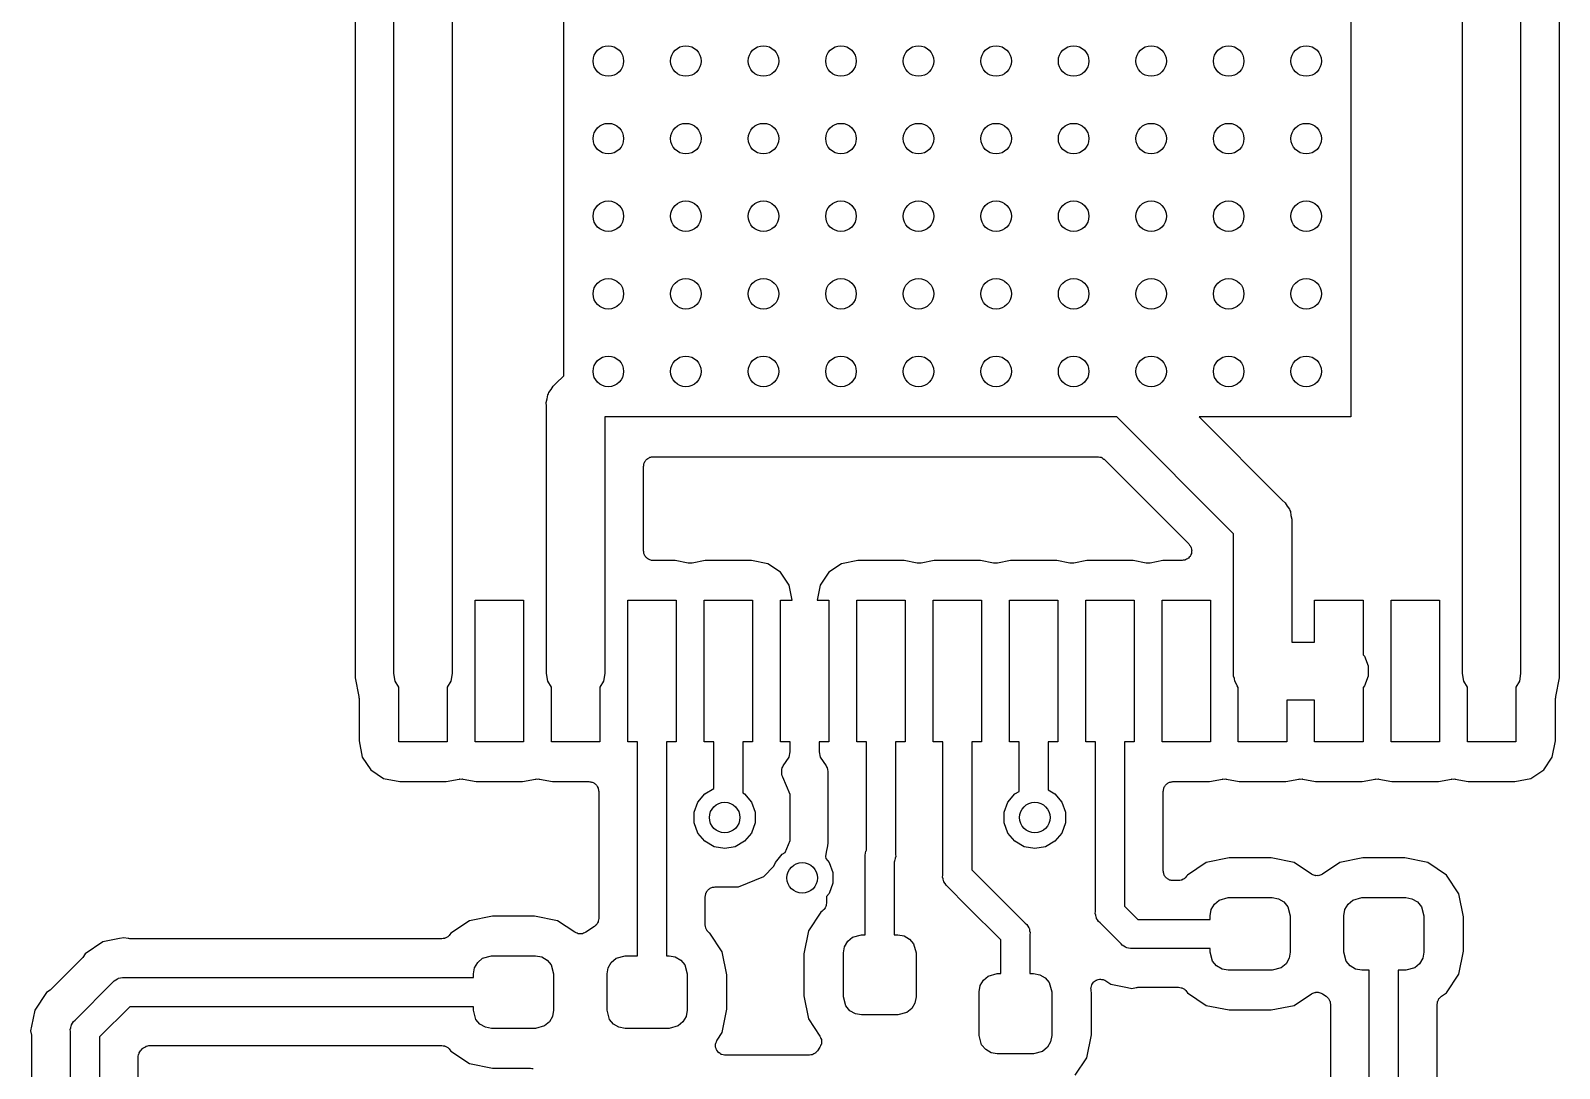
# Model space of a CAD drawing. Extents: x 40 to 163, y -163 to -37.
# Drawn here: x 116.13 to 136.16, y -81.01 to -67.42 of the extents above; entities that cross this region are included whole.
import ezdxf

# ---------------------------------------------------------------- set-up
doc = ezdxf.new("R2010")
doc.units = 0
doc.header["$MEASUREMENT"] = 0
doc.layers.add('BLACK', color=7, linetype='CONTINUOUS')

msp = doc.modelspace()

# ---------------------------------------------------------------- linework, layer by layer
at = {"layer": 'BLACK', "linetype": 'CONTINUOUS'}
for p, q in [((120.381, -66.2059), (120.381, -74.0171)), ((120.889, -74.0839), (120.889, -66.1224)), ((135.651, -66.1224), (135.651, -75.8396)), ((136.159, -75.8939), (136.159, -66.2059)), ((121.651, -66.3829), (121.651, -75.8396)), ((134.889, -74.0839), (134.889, -66.3829)), ((123.114, -71.9401), (123.114, -67.2211)), ((133.426, -67.2211), (133.426, -72.4789)), ((122.948, -72.1178), (122.974, -72.074)), ((122.974, -72.074), (123.012, -72.0415)), ((123.012, -72.0415), (123.114, -71.9401)), ((122.885, -72.289), (122.898, -72.2402)), ((122.889, -72.3393), (122.885, -72.289)), ((122.898, -72.2402), (122.906, -72.1904)), ((122.906, -72.1904), (122.915, -72.1756)), ((122.915, -72.1756), (122.919, -72.1592)), ((122.919, -72.1592), (122.948, -72.1178)), ((122.889, -74.0839), (122.889, -72.3393)), ((123.653, -72.4789), (123.651, -72.4805)), ((123.651, -72.4805), (123.651, -75.8396)), ((130.36, -72.4789), (123.653, -72.4789)), ((131.889, -74.0078), (130.36, -72.4789)), ((133.426, -72.4789), (131.438, -72.4789)), ((131.438, -72.4789), (132.528, -73.5688)), ((124.161, -73.1043), (124.165, -73.0938)), ((124.161, -73.1154), (124.161, -73.1043)), ((124.165, -73.0938), (124.167, -73.0829)), ((124.167, -73.0829), (124.172, -73.0733)), ((124.172, -73.0733), (124.176, -73.0628)), ((124.176, -73.0628), (124.183, -73.0543)), ((124.183, -73.0543), (124.189, -73.0447)), ((124.189, -73.0447), (124.197, -73.0376)), ((124.197, -73.0376), (124.204, -73.0291)), ((124.204, -73.0291), (124.214, -73.0235)), ((124.214, -73.0235), (124.222, -73.0164)), ((124.222, -73.0164), (124.233, -73.0126)), ((124.233, -73.0126), (124.243, -73.007)), ((124.243, -73.007), (124.254, -73.0051)), ((124.254, -73.0051), (124.264, -73.0013)), ((124.264, -73.0013), (124.275, -73.0013)), ((124.275, -73.0013), (124.286, -72.9993)), ((124.286, -72.9993), (130.109, -72.9993)), ((130.109, -72.9993), (130.115, -73.0003)), ((130.115, -73.0003), (130.121, -72.9998)), ((130.121, -72.9998), (130.137, -73.0041)), ((130.137, -73.0041), (130.153, -73.007)), ((130.153, -73.007), (130.158, -73.0098)), ((130.158, -73.0098), (130.163, -73.0112)), ((130.163, -73.0112), (130.177, -73.0208)), ((130.177, -73.0208), (130.191, -73.0291)), ((130.191, -73.0291), (130.195, -73.0333)), ((130.195, -73.0333), (130.199, -73.0365)), ((130.199, -73.0365), (131.305, -74.142)), ((124.159, -73.1263), (124.161, -73.1154)), ((124.159, -74.2318), (124.159, -73.1263)), ((132.528, -73.5688), (132.566, -73.6013)), ((132.566, -73.6013), (132.592, -73.6451)), ((132.592, -73.6451), (132.621, -73.6865)), ((132.621, -73.6865), (132.625, -73.7029)), ((132.625, -73.7029), (132.634, -73.7177)), ((132.634, -73.7177), (132.642, -73.7675)), ((132.642, -73.7675), (132.655, -73.8163)), ((132.655, -73.8163), (132.651, -73.8666)), ((132.651, -73.8666), (132.651, -75.4253)), ((120.381, -74.0171), (120.381, -74.0171)), ((120.381, -74.0171), (120.381, -75.8939)), ((120.889, -75.8396), (120.889, -74.0839)), ((120.889, -74.0839), (120.889, -74.0839)), ((122.889, -75.8396), (122.889, -74.0839)), ((122.889, -74.0839), (122.889, -74.0839)), ((131.889, -75.7391), (131.889, -74.0078)), ((134.889, -75.8396), (134.889, -74.0839)), ((134.889, -74.0839), (134.889, -74.0839)), ((124.161, -74.2427), (124.159, -74.2318)), ((124.161, -74.2538), (124.161, -74.2427)), ((124.165, -74.2643), (124.161, -74.2538)), ((124.167, -74.2752), (124.165, -74.2643)), ((124.172, -74.2848), (124.167, -74.2752)), ((124.176, -74.2953), (124.172, -74.2848)), ((124.183, -74.3038), (124.176, -74.2953)), ((124.189, -74.3134), (124.183, -74.3038)), ((124.197, -74.3205), (124.189, -74.3134)), ((131.305, -74.142), (131.314, -74.1556)), ((131.319, -74.3046), (131.307, -74.3163)), ((131.314, -74.1556), (131.325, -74.1683)), ((131.321, -74.2995), (131.319, -74.3046)), ((131.325, -74.2953), (131.321, -74.2995)), ((131.325, -74.1683), (131.327, -74.1735)), ((131.331, -74.2797), (131.325, -74.2953)), ((131.327, -74.1735), (131.33, -74.1781)), ((131.33, -74.1781), (131.334, -74.1941)), ((131.338, -74.2646), (131.331, -74.2797)), ((131.334, -74.1941), (131.34, -74.2097)), ((131.34, -74.2538), (131.338, -74.2591)), ((131.338, -74.2591), (131.338, -74.2646)), ((131.34, -74.2097), (131.34, -74.2153)), ((131.34, -74.2153), (131.341, -74.2207)), ((131.341, -74.2207), (131.34, -74.2372)), ((131.34, -74.2372), (131.34, -74.2538)), ((124.204, -74.329), (124.197, -74.3205)), ((124.214, -74.3346), (124.204, -74.329)), ((124.222, -74.3417), (124.214, -74.3346)), ((124.233, -74.3455), (124.222, -74.3417)), ((124.243, -74.3511), (124.233, -74.3455)), ((124.254, -74.353), (124.243, -74.3511)), ((124.264, -74.3568), (124.254, -74.353)), ((124.275, -74.3568), (124.264, -74.3568)), ((124.286, -74.3588), (124.275, -74.3568)), ((124.575, -74.3588), (124.286, -74.3588)), ((124.745, -74.3926), (124.575, -74.3588)), ((124.748, -74.3927), (124.745, -74.3926)), ((124.751, -74.3936), (124.748, -74.3927)), ((124.77, -74.3932), (124.751, -74.3936)), ((124.789, -74.3936), (124.77, -74.3932)), ((124.792, -74.3927), (124.789, -74.3936)), ((124.795, -74.3926), (124.792, -74.3927)), ((124.965, -74.3588), (124.795, -74.3926)), ((125.575, -74.3588), (124.965, -74.3588)), ((125.786, -74.4007), (125.575, -74.3588)), ((125.954, -74.513), (125.786, -74.4007)), ((126.066, -74.681), (125.954, -74.513)), ((126.586, -74.513), (126.474, -74.681)), ((126.754, -74.4007), (126.586, -74.513)), ((126.965, -74.3588), (126.754, -74.4007)), ((127.575, -74.3588), (126.965, -74.3588)), ((127.745, -74.3926), (127.575, -74.3588)), ((127.748, -74.3927), (127.745, -74.3926)), ((127.751, -74.3936), (127.748, -74.3927)), ((127.77, -74.3932), (127.751, -74.3936)), ((127.789, -74.3936), (127.77, -74.3932)), ((127.792, -74.3927), (127.789, -74.3936)), ((127.795, -74.3926), (127.792, -74.3927)), ((127.965, -74.3588), (127.795, -74.3926)), ((128.575, -74.3588), (127.965, -74.3588)), ((128.745, -74.3926), (128.575, -74.3588)), ((128.748, -74.3927), (128.745, -74.3926)), ((128.751, -74.3936), (128.748, -74.3927)), ((128.77, -74.3932), (128.751, -74.3936)), ((128.789, -74.3936), (128.77, -74.3932)), ((128.792, -74.3927), (128.789, -74.3936)), ((128.795, -74.3926), (128.792, -74.3927)), ((128.965, -74.3588), (128.795, -74.3926)), ((129.575, -74.3588), (128.965, -74.3588)), ((129.745, -74.3926), (129.575, -74.3588)), ((129.748, -74.3927), (129.745, -74.3926)), ((129.751, -74.3936), (129.748, -74.3927)), ((129.77, -74.3932), (129.751, -74.3936)), ((129.789, -74.3936), (129.77, -74.3932)), ((129.792, -74.3927), (129.789, -74.3936)), ((129.795, -74.3926), (129.792, -74.3927)), ((129.965, -74.3588), (129.795, -74.3926)), ((130.575, -74.3588), (129.965, -74.3588)), ((130.745, -74.3926), (130.575, -74.3588)), ((130.748, -74.3927), (130.745, -74.3926)), ((130.751, -74.3936), (130.748, -74.3927)), ((130.77, -74.3932), (130.751, -74.3936)), ((130.789, -74.3936), (130.77, -74.3932)), ((130.792, -74.3927), (130.789, -74.3936)), ((130.795, -74.3926), (130.792, -74.3927)), ((130.965, -74.3588), (130.795, -74.3926)), ((131.215, -74.3588), (130.965, -74.3588)), ((131.231, -74.3559), (131.215, -74.3588)), ((131.248, -74.3544), (131.231, -74.3559)), ((131.253, -74.3521), (131.248, -74.3544)), ((131.258, -74.3511), (131.253, -74.3521)), ((131.273, -74.3428), (131.258, -74.3511)), ((131.288, -74.3358), (131.273, -74.3428)), ((131.292, -74.3318), (131.288, -74.3358)), ((131.297, -74.329), (131.292, -74.3318)), ((131.307, -74.3163), (131.297, -74.329)), ((126.105, -74.8792), (126.066, -74.681)), ((126.474, -74.681), (126.435, -74.8792)), ((121.952, -76.7334), (121.952, -74.8792)), ((121.952, -74.8792), (122.587, -74.8792)), ((122.587, -74.8792), (122.587, -76.7334)), ((123.953, -76.7334), (123.953, -74.8792)), ((123.953, -74.8792), (124.587, -74.8792)), ((124.587, -74.8792), (124.587, -76.7334)), ((124.953, -76.7334), (124.953, -74.8792)), ((124.953, -74.8792), (125.588, -74.8792)), ((125.588, -74.8792), (125.588, -76.7334)), ((125.952, -76.7334), (125.952, -74.8792)), ((125.952, -74.8792), (126.105, -74.8792)), ((126.435, -74.8792), (126.587, -74.8792)), ((126.587, -74.8792), (126.587, -76.7334)), ((126.952, -76.7334), (126.952, -74.8792)), ((126.952, -74.8792), (127.587, -74.8792)), ((127.587, -74.8792), (127.587, -76.7334)), ((127.953, -76.7334), (127.953, -74.8792)), ((127.953, -74.8792), (128.588, -74.8792)), ((128.588, -74.8792), (128.588, -76.7334)), ((128.953, -76.7334), (128.953, -74.8792)), ((128.953, -74.8792), (129.588, -74.8792)), ((129.588, -74.8792), (129.588, -76.7334)), ((129.953, -76.7334), (129.953, -74.8792)), ((129.953, -74.8792), (130.588, -74.8792)), ((130.588, -74.8792), (130.588, -76.7334)), ((130.952, -76.7334), (130.952, -74.8792)), ((130.952, -74.8792), (131.587, -74.8792)), ((131.587, -74.8792), (131.587, -76.7334)), ((132.952, -75.4253), (132.952, -74.8792)), ((132.952, -74.8792), (133.588, -74.8792)), ((133.588, -74.8792), (133.588, -75.592)), ((133.953, -76.7334), (133.953, -74.8792)), ((133.953, -74.8792), (134.588, -74.8792)), ((134.588, -74.8792), (134.588, -76.7334)), ((132.651, -75.4253), (132.952, -75.4253)), ((133.588, -75.592), (133.605, -75.6129)), ((133.605, -75.6129), (133.651, -75.7391)), ((120.381, -75.8939), (120.43, -76.1383)), ((120.906, -75.9386), (120.889, -75.8396)), ((121.651, -75.8396), (121.634, -75.9386)), ((122.906, -75.9386), (122.889, -75.8396)), ((123.651, -75.8396), (123.634, -75.9386)), ((131.889, -75.8735), (131.889, -75.7391)), ((131.901, -75.9053), (131.889, -75.8735)), ((131.906, -75.9386), (131.901, -75.9053)), ((133.651, -75.8735), (133.605, -75.9997)), ((133.651, -75.7391), (133.651, -75.8735)), ((134.906, -75.9386), (134.889, -75.8396)), ((135.651, -75.8396), (135.634, -75.9386)), ((136.11, -76.1383), (136.159, -75.8939)), ((120.953, -76.0184), (120.906, -75.9386)), ((120.953, -76.7334), (120.953, -76.0184)), ((121.634, -75.9386), (121.588, -76.0184)), ((121.588, -76.0184), (121.588, -76.7334)), ((122.953, -76.0184), (122.906, -75.9386)), ((122.953, -76.7334), (122.953, -76.0184)), ((123.634, -75.9386), (123.587, -76.0184)), ((123.587, -76.0184), (123.587, -76.7334)), ((131.923, -75.9679), (131.906, -75.9386)), ((131.935, -75.9997), (131.923, -75.9679)), ((131.952, -76.0206), (131.935, -75.9997)), ((131.952, -76.7334), (131.952, -76.0206)), ((133.605, -75.9997), (133.588, -76.0206)), ((133.588, -76.0206), (133.588, -76.7334)), ((134.953, -76.0184), (134.906, -75.9386)), ((134.953, -76.7334), (134.953, -76.0184)), ((135.634, -75.9386), (135.588, -76.0184)), ((135.588, -76.0184), (135.588, -76.7334)), ((120.43, -76.1383), (120.43, -76.1508)), ((120.43, -76.1508), (120.432, -76.1631)), ((120.432, -76.1631), (120.432, -76.7209)), ((132.952, -76.1873), (132.588, -76.1873)), ((132.588, -76.1873), (132.588, -76.7334)), ((132.952, -76.7334), (132.952, -76.1873)), ((136.108, -76.1631), (136.11, -76.1508)), ((136.108, -76.7209), (136.108, -76.1631)), ((136.11, -76.1508), (136.11, -76.1383)), ((120.432, -76.7209), (120.474, -76.9316)), ((121.588, -76.7334), (120.953, -76.7334)), ((122.587, -76.7334), (121.952, -76.7334)), ((123.587, -76.7334), (122.953, -76.7334)), ((124.079, -76.7334), (123.953, -76.7334)), ((124.08, -79.535), (124.079, -76.7334)), ((124.587, -76.7334), (124.46, -76.7334)), ((124.46, -76.7334), (124.46, -79.535)), ((125.08, -76.7334), (124.953, -76.7334)), ((125.08, -77.3444), (125.08, -76.7334)), ((125.588, -76.7334), (125.461, -76.7334)), ((125.461, -76.7334), (125.461, -77.3998)), ((126.079, -76.7334), (125.952, -76.7334)), ((126.066, -76.9316), (126.079, -76.8639)), ((126.079, -76.8639), (126.079, -76.7334)), ((126.587, -76.7334), (126.46, -76.7334)), ((126.46, -76.7334), (126.46, -76.8639)), ((126.46, -76.8639), (126.474, -76.9316)), ((127.079, -76.7334), (126.952, -76.7334)), ((127.079, -78.1491), (127.079, -76.7334)), ((127.587, -76.7334), (127.46, -76.7334)), ((127.46, -76.7334), (127.46, -78.2077)), ((128.079, -76.7334), (127.953, -76.7334)), ((128.08, -78.4777), (128.079, -76.7334)), ((128.588, -76.7334), (128.46, -76.7334)), ((128.46, -76.7334), (128.46, -78.4071)), ((129.08, -76.7334), (128.953, -76.7334)), ((129.08, -77.3813), (129.08, -76.7334)), ((129.588, -76.7334), (129.461, -76.7334)), ((129.461, -76.7334), (129.461, -77.3629)), ((130.08, -76.7334), (129.953, -76.7334)), ((130.08, -78.9537), (130.08, -76.7334)), ((130.588, -76.7334), (130.461, -76.7334)), ((130.461, -76.7334), (130.461, -78.8831)), ((131.587, -76.7334), (130.952, -76.7334)), ((132.588, -76.7334), (131.952, -76.7334)), ((133.588, -76.7334), (132.952, -76.7334)), ((134.588, -76.7334), (133.953, -76.7334)), ((135.588, -76.7334), (134.953, -76.7334)), ((136.066, -76.9316), (136.108, -76.7209)), ((120.474, -76.9316), (120.586, -77.0996)), ((120.586, -77.0996), (120.754, -77.2119)), ((125.969, -77.1161), (125.971, -77.1011)), ((125.969, -77.1338), (125.969, -77.1161)), ((125.971, -77.1011), (125.972, -77.0859)), ((125.972, -77.0859), (125.975, -77.0795)), ((125.975, -77.0795), (125.976, -77.0727)), ((125.976, -77.0727), (125.984, -77.0595)), ((125.984, -77.0595), (125.99, -77.0455)), ((125.99, -77.0455), (126.066, -76.9316)), ((126.474, -76.9316), (126.55, -77.0455)), ((126.55, -77.0455), (126.556, -77.0595)), ((126.556, -77.0595), (126.564, -77.0727)), ((126.564, -77.0727), (126.565, -77.0795)), ((126.565, -77.0795), (126.568, -77.0859)), ((126.568, -77.0859), (126.569, -77.1011)), ((126.569, -77.1011), (126.572, -77.1161)), ((126.572, -77.1161), (126.572, -78.0703)), ((135.786, -77.2119), (135.954, -77.0996)), ((135.954, -77.0996), (136.066, -76.9316)), ((120.754, -77.2119), (120.965, -77.2538)), ((120.965, -77.2538), (121.575, -77.2538)), ((121.575, -77.2538), (121.745, -77.22)), ((121.745, -77.22), (121.748, -77.2199)), ((121.748, -77.2199), (121.751, -77.219)), ((121.751, -77.219), (121.77, -77.2194)), ((121.77, -77.2194), (121.789, -77.219)), ((121.789, -77.219), (121.792, -77.2199)), ((121.792, -77.2199), (121.795, -77.22)), ((121.795, -77.22), (121.965, -77.2538)), ((121.965, -77.2538), (122.575, -77.2538)), ((122.575, -77.2538), (122.745, -77.22)), ((122.745, -77.22), (122.748, -77.2199)), ((122.748, -77.2199), (122.751, -77.219)), ((122.751, -77.219), (122.77, -77.2194)), ((122.77, -77.2194), (122.789, -77.219)), ((122.789, -77.219), (122.792, -77.2199)), ((122.792, -77.2199), (122.795, -77.22)), ((122.795, -77.22), (122.965, -77.2538)), ((122.965, -77.2538), (123.444, -77.2538)), ((123.444, -77.2538), (123.455, -77.2558)), ((123.455, -77.2558), (123.467, -77.2558)), ((123.467, -77.2558), (123.477, -77.2596)), ((123.477, -77.2596), (123.488, -77.2615)), ((123.488, -77.2615), (123.498, -77.2671)), ((123.498, -77.2671), (123.508, -77.2709)), ((123.508, -77.2709), (123.517, -77.278)), ((123.517, -77.278), (123.526, -77.2836)), ((123.526, -77.2836), (123.533, -77.2921)), ((123.533, -77.2921), (123.542, -77.2992)), ((123.542, -77.2992), (123.547, -77.3088)), ((123.547, -77.3088), (123.554, -77.3173)), ((123.554, -77.3173), (123.558, -77.3278)), ((125.969, -77.1393), (125.969, -77.1338)), ((125.969, -77.1449), (125.969, -77.1393)), ((125.973, -77.1609), (125.969, -77.1449)), ((125.976, -77.1772), (125.973, -77.1609)), ((125.979, -77.1821), (125.976, -77.1772)), ((125.98, -77.1875), (125.979, -77.1821)), ((125.986, -77.1951), (125.98, -77.1875)), ((126.079, -77.4215), (125.986, -77.1951)), ((130.982, -77.3278), (130.986, -77.3173)), ((130.986, -77.3173), (130.993, -77.3088)), ((130.993, -77.3088), (130.998, -77.2992)), ((130.998, -77.2992), (131.007, -77.2921)), ((131.007, -77.2921), (131.014, -77.2836)), ((131.014, -77.2836), (131.023, -77.278)), ((131.023, -77.278), (131.032, -77.2709)), ((131.032, -77.2709), (131.042, -77.2671)), ((131.042, -77.2671), (131.052, -77.2615)), ((131.052, -77.2615), (131.063, -77.2596)), ((131.063, -77.2596), (131.073, -77.2558)), ((131.073, -77.2558), (131.085, -77.2558)), ((131.085, -77.2558), (131.096, -77.2538)), ((131.096, -77.2538), (131.575, -77.2538)), ((131.575, -77.2538), (131.745, -77.22)), ((131.745, -77.22), (131.748, -77.2199)), ((131.748, -77.2199), (131.751, -77.219)), ((131.751, -77.219), (131.77, -77.2194)), ((131.77, -77.2194), (131.789, -77.219)), ((131.789, -77.219), (131.792, -77.2199)), ((131.792, -77.2199), (131.795, -77.22)), ((131.795, -77.22), (131.965, -77.2538)), ((131.965, -77.2538), (132.575, -77.2538)), ((132.575, -77.2538), (132.745, -77.22)), ((132.745, -77.22), (132.748, -77.2199)), ((132.748, -77.2199), (132.751, -77.219)), ((132.751, -77.219), (132.77, -77.2194)), ((132.77, -77.2194), (132.789, -77.219)), ((132.789, -77.219), (132.792, -77.2199)), ((132.792, -77.2199), (132.795, -77.22)), ((132.795, -77.22), (132.965, -77.2538)), ((132.965, -77.2538), (133.575, -77.2538)), ((133.575, -77.2538), (133.745, -77.22)), ((133.745, -77.22), (133.748, -77.2199)), ((133.748, -77.2199), (133.751, -77.219)), ((133.751, -77.219), (133.77, -77.2194)), ((133.77, -77.2194), (133.789, -77.219)), ((133.789, -77.219), (133.792, -77.2199)), ((133.792, -77.2199), (133.795, -77.22)), ((133.795, -77.22), (133.965, -77.2538)), ((133.965, -77.2538), (134.575, -77.2538)), ((134.575, -77.2538), (134.745, -77.22)), ((134.745, -77.22), (134.748, -77.2199)), ((134.748, -77.2199), (134.751, -77.219)), ((134.751, -77.219), (134.77, -77.2194)), ((134.77, -77.2194), (134.789, -77.219)), ((134.789, -77.219), (134.792, -77.2199)), ((134.792, -77.2199), (134.795, -77.22)), ((134.795, -77.22), (134.965, -77.2538)), ((134.965, -77.2538), (135.575, -77.2538)), ((135.575, -77.2538), (135.786, -77.2119)), ((123.558, -77.3278), (123.564, -77.3374)), ((123.564, -77.3374), (123.566, -77.3483)), ((123.566, -77.3483), (123.57, -77.3588)), ((123.57, -77.3588), (123.57, -77.3699)), ((123.57, -77.3699), (123.572, -77.3808)), ((123.572, -77.3808), (123.572, -79.0454)), ((124.87, -77.5209), (124.961, -77.4129)), ((124.961, -77.4129), (125.08, -77.3444)), ((125.461, -77.3998), (125.483, -77.4129)), ((125.483, -77.4129), (125.574, -77.5209)), ((126.079, -78.0265), (126.079, -77.4215)), ((128.934, -77.5209), (129.025, -77.4129)), ((129.025, -77.4129), (129.08, -77.3813)), ((129.461, -77.3629), (129.547, -77.4129)), ((129.547, -77.4129), (129.638, -77.5209)), ((130.969, -77.3808), (130.97, -77.3699)), ((130.969, -78.4225), (130.969, -77.3808)), ((130.97, -77.3588), (130.974, -77.3483)), ((130.97, -77.3699), (130.97, -77.3588)), ((130.974, -77.3483), (130.976, -77.3374)), ((130.976, -77.3374), (130.982, -77.3278)), ((124.822, -77.6535), (124.87, -77.5209)), ((124.822, -77.7945), (124.822, -77.6535)), ((125.574, -77.5209), (125.622, -77.6535)), ((125.622, -77.6535), (125.622, -77.7945)), ((128.886, -77.6535), (128.934, -77.5209)), ((128.886, -77.7945), (128.886, -77.6535)), ((129.638, -77.5209), (129.686, -77.6535)), ((129.686, -77.6535), (129.686, -77.7945)), ((124.87, -77.9271), (124.822, -77.7945)), ((125.622, -77.7945), (125.574, -77.9271)), ((128.934, -77.9271), (128.886, -77.7945)), ((129.686, -77.7945), (129.638, -77.9271)), ((124.961, -78.0351), (124.87, -77.9271)), ((125.083, -78.1057), (124.961, -78.0351)), ((125.222, -78.1302), (125.083, -78.1057)), ((125.361, -78.1057), (125.222, -78.1302)), ((125.483, -78.0351), (125.361, -78.1057)), ((125.574, -77.9271), (125.483, -78.0351)), ((126.015, -78.1811), (126.079, -78.0265)), ((126.569, -78.095), (126.553, -78.1755)), ((126.572, -78.0703), (126.569, -78.0826)), ((126.569, -78.0826), (126.569, -78.095)), ((129.025, -78.0351), (128.934, -77.9271)), ((129.147, -78.1057), (129.025, -78.0351)), ((129.286, -78.1302), (129.147, -78.1057)), ((129.425, -78.1057), (129.286, -78.1302)), ((129.547, -78.0351), (129.425, -78.1057)), ((129.638, -77.9271), (129.547, -78.0351)), ((125.868, -78.3624), (125.886, -78.3114)), ((125.886, -78.3114), (125.977, -78.2034)), ((125.977, -78.2034), (126.015, -78.1811)), ((126.553, -78.1755), (126.542, -78.232)), ((126.542, -78.232), (126.548, -78.2612)), ((126.548, -78.2612), (126.59, -78.3114)), ((126.59, -78.3114), (126.638, -78.444)), ((127.061, -78.2151), (127.068, -78.1907)), ((127.063, -78.2403), (127.061, -78.2151)), ((127.064, -79.259), (127.063, -78.2403)), ((127.068, -78.1907), (127.072, -78.1658)), ((127.072, -78.1658), (127.076, -78.1585)), ((127.076, -78.1585), (127.079, -78.1502)), ((127.079, -78.1502), (127.079, -78.1491)), ((127.445, -78.2978), (127.444, -78.2989)), ((127.444, -78.2989), (127.444, -79.259)), ((127.448, -78.2895), (127.445, -78.2978)), ((127.452, -78.2822), (127.448, -78.2895)), ((127.456, -78.2573), (127.452, -78.2822)), ((127.463, -78.2329), (127.456, -78.2573)), ((127.46, -78.2077), (127.463, -78.2329)), ((131.531, -78.3126), (131.286, -78.4763)), ((131.833, -78.2526), (131.531, -78.3126)), ((132.383, -78.2526), (131.833, -78.2526)), ((132.685, -78.3126), (132.383, -78.2526)), ((132.912, -78.4648), (132.685, -78.3126)), ((133.281, -78.3126), (133.054, -78.4648)), ((133.583, -78.2526), (133.281, -78.3126)), ((134.133, -78.2526), (133.583, -78.2526)), ((134.435, -78.3126), (134.133, -78.2526)), ((134.68, -78.4763), (134.435, -78.3126)), ((125.403, -78.632), (125.736, -78.4938)), ((125.736, -78.4938), (125.868, -78.3624)), ((126.638, -78.444), (126.638, -78.585)), ((128.077, -78.5029), (128.08, -78.4777)), ((128.084, -78.5273), (128.077, -78.5029)), ((128.46, -78.4071), (128.67, -78.6171)), ((130.97, -78.4334), (130.969, -78.4225)), ((130.97, -78.4446), (130.97, -78.4334)), ((130.974, -78.455), (130.97, -78.4446)), ((130.976, -78.4659), (130.974, -78.455)), ((130.982, -78.4756), (130.976, -78.4659)), ((130.986, -78.486), (130.982, -78.4756)), ((130.993, -78.4945), (130.986, -78.486)), ((130.998, -78.5041), (130.993, -78.4945)), ((131.007, -78.5113), (130.998, -78.5041)), ((131.014, -78.5198), (131.007, -78.5113)), ((131.023, -78.5253), (131.014, -78.5198)), ((131.251, -78.5198), (131.248, -78.5219)), ((131.263, -78.506), (131.251, -78.5198)), ((131.275, -78.4931), (131.263, -78.506)), ((131.286, -78.4763), (131.275, -78.4931)), ((132.92, -78.4682), (132.912, -78.4648)), ((132.927, -78.4731), (132.92, -78.4682)), ((132.94, -78.477), (132.927, -78.4731)), ((132.953, -78.4826), (132.94, -78.477)), ((132.961, -78.4831), (132.953, -78.4826)), ((132.969, -78.4854), (132.961, -78.4831)), ((132.983, -78.4845), (132.969, -78.4854)), ((132.997, -78.4854), (132.983, -78.4845)), ((133.005, -78.4831), (132.997, -78.4854)), ((133.013, -78.4826), (133.005, -78.4831)), ((133.026, -78.477), (133.013, -78.4826)), ((133.039, -78.4731), (133.026, -78.477)), ((133.046, -78.4682), (133.039, -78.4731)), ((133.054, -78.4648), (133.046, -78.4682)), ((134.843, -78.7214), (134.68, -78.4763)), ((124.974, -78.7265), (124.976, -78.7156)), ((124.976, -78.7156), (124.982, -78.7059)), ((124.982, -78.7059), (124.986, -78.6955)), ((124.986, -78.6955), (124.993, -78.687)), ((124.993, -78.687), (124.998, -78.6774)), ((124.998, -78.6774), (125.007, -78.6702)), ((125.007, -78.6702), (125.014, -78.6617)), ((125.014, -78.6617), (125.023, -78.6562)), ((125.023, -78.6562), (125.032, -78.649)), ((125.032, -78.649), (125.042, -78.6452)), ((125.042, -78.6452), (125.052, -78.6397)), ((125.052, -78.6397), (125.063, -78.6377)), ((125.063, -78.6377), (125.073, -78.6339)), ((125.073, -78.6339), (125.085, -78.6339)), ((125.085, -78.6339), (125.096, -78.632)), ((125.096, -78.632), (125.403, -78.632)), ((126.59, -78.7176), (126.555, -78.7584)), ((126.638, -78.585), (126.59, -78.7176)), ((128.088, -78.5522), (128.084, -78.5273)), ((128.092, -78.5595), (128.088, -78.5522)), ((128.095, -78.5677), (128.092, -78.5595)), ((128.109, -78.5885), (128.095, -78.5677)), ((128.122, -78.6103), (128.109, -78.5885)), ((128.141, -78.6266), (128.122, -78.6103)), ((128.401, -78.8865), (128.141, -78.6266)), ((128.67, -78.6171), (128.67, -78.6171)), ((128.67, -78.6171), (129.161, -79.1074)), ((131.032, -78.5325), (131.023, -78.5253)), ((131.042, -78.5363), (131.032, -78.5325)), ((131.052, -78.5418), (131.042, -78.5363)), ((131.063, -78.5438), (131.052, -78.5418)), ((131.073, -78.5476), (131.063, -78.5438)), ((131.085, -78.5476), (131.073, -78.5476)), ((131.096, -78.5495), (131.085, -78.5476)), ((131.17, -78.5495), (131.096, -78.5495)), ((131.187, -78.5464), (131.17, -78.5495)), ((131.205, -78.5444), (131.187, -78.5464)), ((131.209, -78.5426), (131.205, -78.5444)), ((131.213, -78.5418), (131.209, -78.5426)), ((131.229, -78.5329), (131.213, -78.5418)), ((131.245, -78.5249), (131.229, -78.5329)), ((131.248, -78.5219), (131.245, -78.5249)), ((134.903, -79.023), (134.843, -78.7214)), ((124.968, -78.759), (124.97, -78.7481)), ((124.968, -79.1309), (124.968, -78.759)), ((124.97, -78.7369), (124.974, -78.7265)), ((124.97, -78.7481), (124.97, -78.7369)), ((126.531, -78.9206), (126.528, -78.9235)), ((126.539, -78.9045), (126.531, -78.9206)), ((126.548, -78.889), (126.539, -78.9045)), ((126.549, -78.8848), (126.548, -78.889)), ((126.55, -78.8811), (126.549, -78.8848)), ((126.552, -78.8632), (126.55, -78.8811)), ((126.555, -78.8455), (126.552, -78.8632)), ((126.555, -78.7584), (126.555, -78.8455)), ((128.842, -79.3269), (128.401, -78.8865)), ((128.401, -78.8865), (128.401, -78.8865)), ((130.461, -78.8831), (130.635, -79.0575)), ((131.597, -78.9293), (131.639, -78.8578)), ((131.639, -78.8578), (131.702, -78.8048)), ((131.702, -78.8048), (131.82, -78.773)), ((131.82, -78.773), (132.395, -78.773)), ((132.395, -78.773), (132.477, -78.7873)), ((132.477, -78.7873), (132.548, -78.8286)), ((132.548, -78.8286), (132.601, -78.8918)), ((132.601, -78.8918), (132.633, -79.0105)), ((133.347, -78.9293), (133.389, -78.8578)), ((133.389, -78.8578), (133.452, -78.8048)), ((133.452, -78.8048), (133.57, -78.773)), ((133.57, -78.773), (134.145, -78.773)), ((134.145, -78.773), (134.227, -78.7873)), ((134.227, -78.7873), (134.298, -78.8286)), ((134.298, -78.8286), (134.351, -78.8918)), ((134.351, -78.8918), (134.383, -79.0105)), ((121.879, -79.0746), (121.634, -79.2383)), ((122.181, -79.0146), (121.879, -79.0746)), ((122.731, -79.0146), (122.181, -79.0146)), ((123.033, -79.0746), (122.731, -79.0146)), ((123.26, -79.2268), (123.033, -79.0746)), ((123.547, -79.1205), (123.544, -79.1234)), ((123.555, -79.1043), (123.547, -79.1205)), ((123.564, -79.0888), (123.555, -79.1043)), ((123.565, -79.0847), (123.564, -79.0888)), ((123.566, -79.0809), (123.565, -79.0847)), ((123.568, -79.063), (123.566, -79.0809)), ((123.572, -79.0454), (123.568, -79.063)), ((126.482, -78.9623), (126.319, -79.2074)), ((126.499, -78.9511), (126.482, -78.9623)), ((126.512, -78.9387), (126.499, -78.9511)), ((126.526, -78.9272), (126.512, -78.9387)), ((126.528, -78.9235), (126.526, -78.9272)), ((129.161, -79.1074), (129.18, -79.1237)), ((130.077, -78.9789), (130.08, -78.9537)), ((130.084, -79.0033), (130.077, -78.9789)), ((130.088, -79.0282), (130.084, -79.0033)), ((130.092, -79.0355), (130.088, -79.0282)), ((130.095, -79.0438), (130.092, -79.0355)), ((130.109, -79.0645), (130.095, -79.0438)), ((130.122, -79.0863), (130.109, -79.0645)), ((130.141, -79.1026), (130.122, -79.0863)), ((130.415, -79.3768), (130.141, -79.1026)), ((130.635, -79.0575), (131.583, -79.0575)), ((131.583, -79.0105), (131.597, -78.9293)), ((131.583, -79.0575), (131.583, -79.0105)), ((132.633, -79.0105), (132.633, -79.4855)), ((133.333, -79.0105), (133.347, -78.9293)), ((133.333, -79.4855), (133.333, -79.0105)), ((134.383, -79.0105), (134.383, -79.4855)), ((134.903, -79.473), (134.903, -79.023)), ((117.291, -79.3091), (117.075, -79.352)), ((117.348, -79.2978), (117.291, -79.3091)), ((117.291, -79.3091), (117.291, -79.3091)), ((117.405, -79.3091), (117.348, -79.2978)), ((117.417, -79.3093), (117.405, -79.3091)), ((117.429, -79.3115), (117.417, -79.3093)), ((121.518, -79.3115), (117.429, -79.3115)), ((121.535, -79.3084), (121.518, -79.3115)), ((121.553, -79.3064), (121.535, -79.3084)), ((121.557, -79.3046), (121.553, -79.3064)), ((121.561, -79.3038), (121.557, -79.3046)), ((121.577, -79.2949), (121.561, -79.3038)), ((121.593, -79.2869), (121.577, -79.2949)), ((121.596, -79.2839), (121.593, -79.2869)), ((121.599, -79.2818), (121.596, -79.2839)), ((121.611, -79.268), (121.599, -79.2818)), ((121.623, -79.2551), (121.611, -79.268)), ((121.634, -79.2383), (121.623, -79.2551)), ((123.268, -79.2302), (123.26, -79.2268)), ((123.275, -79.2351), (123.268, -79.2302)), ((123.288, -79.239), (123.275, -79.2351)), ((123.301, -79.2446), (123.288, -79.239)), ((123.309, -79.2451), (123.301, -79.2446)), ((123.317, -79.2474), (123.309, -79.2451)), ((123.331, -79.2465), (123.317, -79.2474)), ((123.345, -79.2474), (123.331, -79.2465)), ((123.353, -79.2451), (123.345, -79.2474)), ((123.361, -79.2446), (123.353, -79.2451)), ((123.374, -79.239), (123.361, -79.2446)), ((123.387, -79.2351), (123.374, -79.239)), ((123.394, -79.2302), (123.387, -79.2351)), ((123.402, -79.2268), (123.394, -79.2302)), ((123.515, -79.151), (123.402, -79.2268)), ((123.528, -79.1385), (123.515, -79.151)), ((123.542, -79.127), (123.528, -79.1385)), ((123.544, -79.1234), (123.542, -79.127)), ((124.972, -79.1486), (124.968, -79.1309)), ((124.974, -79.1664), (124.972, -79.1486)), ((124.975, -79.1702), (124.974, -79.1664)), ((124.976, -79.1743), (124.975, -79.1702)), ((124.985, -79.1899), (124.976, -79.1743)), ((124.993, -79.206), (124.985, -79.1899)), ((124.996, -79.2089), (124.993, -79.206)), ((124.998, -79.2125), (124.996, -79.2089)), ((125.012, -79.2241), (124.998, -79.2125)), ((125.025, -79.2365), (125.012, -79.2241)), ((125.028, -79.2383), (125.025, -79.2365)), ((125.191, -79.4834), (125.028, -79.2383)), ((126.319, -79.2074), (126.259, -79.509)), ((126.835, -79.3438), (126.898, -79.2908)), ((126.898, -79.2908), (127.016, -79.259)), ((127.016, -79.259), (127.064, -79.259)), ((127.444, -79.259), (127.491, -79.259)), ((127.491, -79.259), (127.573, -79.2733)), ((127.573, -79.2733), (127.644, -79.3146)), ((127.644, -79.3146), (127.697, -79.3777)), ((129.18, -79.1237), (129.193, -79.1455)), ((129.193, -79.1455), (129.207, -79.1662)), ((129.207, -79.1662), (129.21, -79.1745)), ((129.21, -79.1745), (129.214, -79.1818)), ((129.214, -79.1818), (129.218, -79.2067)), ((129.218, -79.2067), (129.225, -79.2311)), ((129.225, -79.2311), (129.222, -79.2563)), ((129.222, -79.2563), (129.222, -79.767)), ((116.844, -79.5064), (116.812, -79.5543)), ((117.075, -79.352), (116.844, -79.5064)), ((125.251, -79.785), (125.191, -79.4834)), ((126.259, -79.509), (126.259, -80.059)), ((126.779, -79.4965), (126.793, -79.4153)), ((126.779, -80.0715), (126.779, -79.4965)), ((126.793, -79.4153), (126.835, -79.3438)), ((127.697, -79.3777), (127.729, -79.4965)), ((127.729, -79.4965), (127.729, -80.0715)), ((128.842, -79.767), (128.842, -79.3269)), ((130.432, -79.3962), (130.415, -79.3768)), ((130.454, -79.4088), (130.432, -79.3962)), ((130.474, -79.4233), (130.454, -79.4088)), ((130.482, -79.4255), (130.474, -79.4233)), ((130.49, -79.4298), (130.482, -79.4255)), ((130.515, -79.4342), (130.49, -79.4298)), ((130.539, -79.4407), (130.515, -79.4342)), ((130.564, -79.4385), (130.539, -79.4407)), ((131.583, -79.4385), (130.564, -79.4385)), ((131.583, -79.4855), (131.583, -79.4385)), ((131.615, -79.6042), (131.583, -79.4855)), ((132.633, -79.4855), (132.619, -79.5667)), ((133.365, -79.6042), (133.333, -79.4855)), ((134.383, -79.4855), (134.369, -79.5667)), ((134.843, -79.7746), (134.903, -79.473)), ((116.797, -79.5736), (116.404, -79.9666)), ((116.804, -79.5634), (116.797, -79.5736)), ((116.812, -79.5543), (116.804, -79.5634)), ((121.931, -79.7725), (121.945, -79.6913)), ((121.945, -79.6913), (121.987, -79.6198)), ((121.987, -79.6198), (122.05, -79.5668)), ((122.05, -79.5668), (122.168, -79.535)), ((122.168, -79.535), (122.743, -79.535)), ((122.743, -79.535), (122.825, -79.5493)), ((122.825, -79.5493), (122.896, -79.5906)), ((122.896, -79.5906), (122.949, -79.6538)), ((122.949, -79.6538), (122.981, -79.7725)), ((123.681, -79.7725), (123.695, -79.6913)), ((123.695, -79.6913), (123.737, -79.6198)), ((123.737, -79.6198), (123.8, -79.5668)), ((123.8, -79.5668), (123.918, -79.535)), ((123.918, -79.535), (124.08, -79.535)), ((124.46, -79.535), (124.493, -79.535)), ((124.493, -79.535), (124.575, -79.5493)), ((124.575, -79.5493), (124.646, -79.5906)), ((124.646, -79.5906), (124.699, -79.6538)), ((124.699, -79.6538), (124.731, -79.7725)), ((131.668, -79.6674), (131.615, -79.6042)), ((131.739, -79.7087), (131.668, -79.6674)), ((131.82, -79.723), (131.739, -79.7087)), ((132.395, -79.723), (131.82, -79.723)), ((132.514, -79.6912), (132.395, -79.723)), ((132.577, -79.6382), (132.514, -79.6912)), ((132.619, -79.5667), (132.577, -79.6382)), ((133.418, -79.6674), (133.365, -79.6042)), ((133.489, -79.7087), (133.418, -79.6674)), ((133.57, -79.723), (133.489, -79.7087)), ((133.667, -79.723), (133.57, -79.723)), ((133.668, -87.9321), (133.667, -79.723)), ((134.145, -79.723), (134.048, -79.723)), ((134.048, -79.723), (134.048, -88.0027)), ((134.264, -79.6912), (134.145, -79.723)), ((134.327, -79.6382), (134.264, -79.6912)), ((134.369, -79.5667), (134.327, -79.6382)), ((116.711, -80.3774), (117.207, -79.8812)), ((117.207, -79.8812), (117.224, -79.8618)), ((117.224, -79.8618), (117.246, -79.8492)), ((117.246, -79.8492), (117.266, -79.8347)), ((117.266, -79.8347), (117.274, -79.8325)), ((117.274, -79.8325), (117.282, -79.8282)), ((117.282, -79.8282), (117.307, -79.8238)), ((117.307, -79.8238), (117.331, -79.8173)), ((117.331, -79.8173), (117.356, -79.8195)), ((117.356, -79.8195), (121.931, -79.8195)), ((121.931, -79.8195), (121.931, -79.7725)), ((122.981, -79.7725), (122.981, -80.2475)), ((123.681, -80.2475), (123.681, -79.7725)), ((124.731, -79.7725), (124.731, -80.2475)), ((125.251, -80.235), (125.251, -79.785)), ((128.557, -80.0045), (128.571, -79.9233)), ((128.571, -79.9233), (128.613, -79.8518)), ((128.613, -79.8518), (128.676, -79.7988)), ((128.676, -79.7988), (128.794, -79.767)), ((128.794, -79.767), (128.842, -79.767)), ((129.222, -79.767), (129.269, -79.767)), ((129.269, -79.767), (129.351, -79.7813)), ((129.351, -79.7813), (129.422, -79.8226)), ((129.422, -79.8226), (129.475, -79.8858)), ((129.475, -79.8858), (129.507, -80.0045)), ((130.027, -79.9326), (130.031, -79.9165)), ((130.031, -79.9165), (130.034, -79.9118)), ((130.034, -79.9118), (130.036, -79.9065)), ((130.036, -79.9065), (130.046, -79.8936)), ((130.046, -79.8936), (130.055, -79.8798)), ((130.055, -79.8798), (130.06, -79.8765)), ((130.06, -79.8765), (130.063, -79.8721)), ((130.063, -79.8721), (130.078, -79.8635)), ((130.078, -79.8635), (130.091, -79.8537)), ((130.091, -79.8537), (130.096, -79.8521)), ((130.096, -79.8521), (130.101, -79.8492)), ((130.101, -79.8492), (130.117, -79.846)), ((130.117, -79.846), (130.133, -79.8414)), ((130.133, -79.8414), (130.139, -79.8417)), ((130.139, -79.8417), (130.144, -79.8406)), ((130.144, -79.8406), (130.161, -79.8432)), ((130.161, -79.8432), (130.177, -79.8442)), ((130.177, -79.8442), (130.182, -79.8465)), ((130.182, -79.8465), (130.188, -79.8473)), ((130.188, -79.8473), (130.202, -79.8553)), ((130.202, -79.8553), (130.218, -79.862)), ((130.218, -79.862), (130.283, -79.906)), ((130.283, -79.906), (130.499, -79.9489)), ((134.68, -80.0197), (134.843, -79.7746)), ((116.336, -80.0144), (116.182, -80.2455)), ((116.384, -79.9824), (116.336, -80.0144)), ((116.393, -79.9738), (116.384, -79.9824)), ((116.404, -79.9666), (116.393, -79.9738)), ((126.259, -80.059), (126.319, -80.3606)), ((126.811, -80.1902), (126.779, -80.0715)), ((127.729, -80.0715), (127.715, -80.1527)), ((128.557, -80.5795), (128.557, -80.0045)), ((129.507, -80.0045), (129.507, -80.5795)), ((130.02, -79.9593), (130.022, -79.9539)), ((130.022, -79.9758), (130.02, -79.9593)), ((130.022, -79.9483), (130.027, -79.9326)), ((130.022, -79.9539), (130.022, -79.9483)), ((130.023, -79.9924), (130.022, -79.9758)), ((130.027, -80.017), (130.023, -79.9924)), ((130.027, -80.567), (130.027, -80.017)), ((130.499, -79.9489), (130.499, -79.9489)), ((130.499, -79.9489), (130.556, -79.9602)), ((130.556, -79.9602), (130.613, -79.9489)), ((130.613, -79.9489), (130.625, -79.9487)), ((130.625, -79.9487), (130.637, -79.9465)), ((130.637, -79.9465), (131.17, -79.9465)), ((131.17, -79.9465), (131.187, -79.9496)), ((131.187, -79.9496), (131.205, -79.9516)), ((131.205, -79.9516), (131.209, -79.9534)), ((131.209, -79.9534), (131.213, -79.9542)), ((131.213, -79.9542), (131.229, -79.9631)), ((131.229, -79.9631), (131.245, -79.9711)), ((131.245, -79.9711), (131.248, -79.9741)), ((131.248, -79.9741), (131.251, -79.9762)), ((131.251, -79.9762), (131.263, -79.99)), ((131.263, -79.99), (131.275, -80.0029)), ((131.275, -80.0029), (131.286, -80.0197)), ((131.286, -80.0197), (131.531, -80.1834)), ((132.685, -80.1834), (132.912, -80.0312)), ((132.912, -80.0312), (132.92, -80.0278)), ((132.92, -80.0278), (132.927, -80.0229)), ((132.927, -80.0229), (132.94, -80.019)), ((132.94, -80.019), (132.953, -80.0134)), ((132.953, -80.0134), (132.961, -80.0129)), ((132.961, -80.0129), (132.969, -80.0106)), ((132.969, -80.0106), (132.983, -80.0115)), ((132.983, -80.0115), (132.997, -80.0106)), ((132.997, -80.0106), (133.005, -80.0129)), ((133.005, -80.0129), (133.013, -80.0134)), ((133.013, -80.0134), (133.026, -80.019)), ((133.026, -80.019), (133.039, -80.0229)), ((133.039, -80.0229), (133.046, -80.0278)), ((133.046, -80.0278), (133.054, -80.0312)), ((133.054, -80.0312), (133.103, -80.0643)), ((133.103, -80.0643), (133.116, -80.0767)), ((133.116, -80.0767), (133.13, -80.0882)), ((133.13, -80.0882), (133.132, -80.0919)), ((133.132, -80.0919), (133.135, -80.0948)), ((133.135, -80.0948), (133.143, -80.1109)), ((133.143, -80.1109), (133.152, -80.1264)), ((134.564, -80.1264), (134.573, -80.1109)), ((134.573, -80.1109), (134.581, -80.0948)), ((134.581, -80.0948), (134.584, -80.0919)), ((134.584, -80.0919), (134.586, -80.0882)), ((134.586, -80.0882), (134.6, -80.0767)), ((134.6, -80.0767), (134.613, -80.0643)), ((134.613, -80.0643), (134.68, -80.0197)), ((116.182, -80.2455), (116.141, -80.4537)), ((117.427, -80.2005), (117.03, -80.5969)), ((121.931, -80.2005), (117.427, -80.2005)), ((121.931, -80.2475), (121.931, -80.2005)), ((121.963, -80.3662), (121.931, -80.2475)), ((122.981, -80.2475), (122.967, -80.3287)), ((123.713, -80.3662), (123.681, -80.2475)), ((124.731, -80.2475), (124.717, -80.3287)), ((125.191, -80.5366), (125.251, -80.235)), ((126.864, -80.2534), (126.811, -80.1902)), ((126.935, -80.2947), (126.864, -80.2534)), ((127.016, -80.309), (126.935, -80.2947)), ((127.491, -80.309), (127.016, -80.309)), ((127.61, -80.2772), (127.491, -80.309)), ((127.673, -80.2242), (127.61, -80.2772)), ((127.715, -80.1527), (127.673, -80.2242)), ((131.531, -80.1834), (131.833, -80.2434)), ((131.833, -80.2434), (132.383, -80.2434)), ((132.383, -80.2434), (132.685, -80.1834)), ((133.152, -80.1264), (133.153, -80.1306)), ((133.153, -80.1306), (133.154, -80.1343)), ((133.154, -80.1343), (133.156, -80.1522)), ((133.156, -80.1522), (133.159, -80.1699)), ((133.159, -80.1699), (133.16, -87.4395)), ((134.556, -80.1699), (134.56, -80.1522)), ((134.556, -87.9297), (134.556, -80.1699)), ((134.56, -80.1522), (134.562, -80.1343)), ((134.562, -80.1343), (134.563, -80.1306)), ((134.563, -80.1306), (134.564, -80.1264)), ((116.141, -80.4537), (116.128, -80.518)), ((116.128, -80.518), (116.139, -80.5745)), ((116.141, -80.4537), (116.141, -80.4537)), ((116.647, -80.5011), (116.654, -80.4767)), ((116.649, -80.5263), (116.647, -80.5011)), ((116.654, -80.4767), (116.658, -80.4518)), ((116.658, -80.4518), (116.662, -80.4445)), ((116.662, -80.4445), (116.665, -80.4363)), ((116.665, -80.4363), (116.679, -80.4155)), ((116.679, -80.4155), (116.692, -80.3937)), ((116.692, -80.3937), (116.711, -80.3774)), ((122.016, -80.4294), (121.963, -80.3662)), ((122.087, -80.4707), (122.016, -80.4294)), ((122.168, -80.485), (122.087, -80.4707)), ((122.743, -80.485), (122.168, -80.485)), ((122.862, -80.4532), (122.743, -80.485)), ((122.925, -80.4002), (122.862, -80.4532)), ((122.967, -80.3287), (122.925, -80.4002)), ((123.766, -80.4294), (123.713, -80.3662)), ((123.837, -80.4707), (123.766, -80.4294)), ((123.918, -80.485), (123.837, -80.4707)), ((124.493, -80.485), (123.918, -80.485)), ((124.612, -80.4532), (124.493, -80.485)), ((124.675, -80.4002), (124.612, -80.4532)), ((124.717, -80.3287), (124.675, -80.4002)), ((126.319, -80.3606), (126.471, -80.5884)), ((116.139, -80.5745), (116.139, -80.587)), ((116.139, -80.587), (116.141, -80.5993)), ((116.141, -80.5993), (116.142, -86.9918)), ((116.65, -87.2781), (116.649, -80.5263)), ((117.03, -80.5969), (117.03, -87.2781)), ((117.623, -80.7299), (117.636, -80.7204)), ((117.636, -80.7204), (117.642, -80.719)), ((117.642, -80.719), (117.646, -80.7162)), ((117.646, -80.7162), (117.663, -80.7133)), ((117.663, -80.7133), (117.679, -80.709)), ((117.679, -80.709), (117.684, -80.7095)), ((117.684, -80.7095), (117.69, -80.7085)), ((117.69, -80.7085), (121.518, -80.7085)), ((121.518, -80.7085), (121.535, -80.7116)), ((121.535, -80.7116), (121.553, -80.7136)), ((121.553, -80.7136), (121.557, -80.7154)), ((121.557, -80.7154), (121.561, -80.7162)), ((121.561, -80.7162), (121.577, -80.7251)), ((125.103, -80.7223), (125.104, -80.7044)), ((125.104, -80.7264), (125.103, -80.7223)), ((125.104, -80.6864), (125.106, -80.6825)), ((125.104, -80.7044), (125.104, -80.6864)), ((125.106, -80.6783), (125.113, -80.6619)), ((125.106, -80.6825), (125.106, -80.6783)), ((125.113, -80.6619), (125.119, -80.645)), ((125.119, -80.645), (125.122, -80.6418)), ((125.122, -80.6418), (125.124, -80.6379)), ((125.124, -80.6379), (125.191, -80.5366)), ((126.471, -80.5884), (126.474, -80.5961)), ((126.474, -80.7219), (126.471, -80.7296)), ((126.474, -80.5961), (126.479, -80.6028)), ((126.479, -80.7152), (126.474, -80.7219)), ((126.479, -80.6028), (126.483, -80.6161)), ((126.483, -80.7019), (126.479, -80.7152)), ((126.483, -80.6161), (126.489, -80.6288)), ((126.489, -80.6892), (126.483, -80.7019)), ((126.489, -80.6288), (126.489, -80.6372)), ((126.489, -80.6372), (126.491, -80.6452)), ((126.491, -80.6728), (126.489, -80.6808)), ((126.489, -80.6808), (126.489, -80.6892)), ((126.491, -80.6452), (126.491, -80.659)), ((126.491, -80.659), (126.491, -80.6728)), ((128.589, -80.6983), (128.557, -80.5795)), ((128.642, -80.7614), (128.589, -80.6983)), ((129.493, -80.6607), (129.451, -80.7322)), ((129.507, -80.5795), (129.493, -80.6607)), ((129.967, -80.8686), (130.027, -80.567)), ((117.538, -80.8599), (117.539, -80.8544)), ((117.538, -86.9918), (117.538, -80.8599)), ((117.539, -80.8489), (117.543, -80.8328)), ((117.539, -80.8544), (117.539, -80.8489)), ((117.543, -80.8328), (117.546, -80.8165)), ((117.546, -80.8165), (117.549, -80.8117)), ((117.549, -80.8117), (117.55, -80.8063)), ((117.55, -80.8063), (117.56, -80.7927)), ((117.56, -80.7927), (117.568, -80.7783)), ((117.568, -80.7783), (117.572, -80.7747)), ((117.572, -80.7747), (117.576, -80.7701)), ((117.576, -80.7701), (117.6, -80.7457)), ((117.6, -80.7457), (117.605, -80.7425)), ((117.605, -80.7425), (117.608, -80.7382)), ((117.608, -80.7382), (117.623, -80.7299)), ((121.577, -80.7251), (121.593, -80.7331)), ((121.593, -80.7331), (121.596, -80.7361)), ((121.596, -80.7361), (121.599, -80.7382)), ((121.599, -80.7382), (121.611, -80.752)), ((121.611, -80.752), (121.623, -80.7649)), ((121.623, -80.7649), (121.634, -80.7817)), ((121.634, -80.7817), (121.879, -80.9454)), ((125.104, -80.7306), (125.104, -80.7264)), ((125.11, -80.7474), (125.104, -80.7306)), ((125.115, -80.7647), (125.11, -80.7474)), ((125.118, -80.7681), (125.115, -80.7647)), ((125.119, -80.772), (125.118, -80.7681)), ((125.131, -80.7858), (125.119, -80.772)), ((125.142, -80.8002), (125.131, -80.7858)), ((125.145, -80.8026), (125.142, -80.8002)), ((125.148, -80.8058), (125.145, -80.8026)), ((125.163, -80.8148), (125.148, -80.8058)), ((125.178, -80.8247), (125.163, -80.8148)), ((125.182, -80.8257), (125.178, -80.8247)), ((125.186, -80.8278), (125.182, -80.8257)), ((125.204, -80.831), (125.186, -80.8278)), ((125.221, -80.8352), (125.204, -80.831)), ((125.225, -80.8348), (125.221, -80.8352)), ((125.229, -80.8355), (125.225, -80.8348)), ((126.332, -80.8355), (125.229, -80.8355)), ((126.35, -80.8324), (126.332, -80.8355)), ((126.368, -80.8304), (126.35, -80.8324)), ((126.371, -80.8286), (126.368, -80.8304)), ((126.376, -80.8278), (126.371, -80.8286)), ((126.391, -80.8189), (126.376, -80.8278)), ((126.407, -80.8109), (126.391, -80.8189)), ((126.41, -80.8079), (126.407, -80.8109)), ((126.414, -80.8058), (126.41, -80.8079)), ((126.425, -80.792), (126.414, -80.8058)), ((126.438, -80.7791), (126.425, -80.792)), ((126.471, -80.7296), (126.438, -80.7791)), ((128.713, -80.8027), (128.642, -80.7614)), ((128.794, -80.817), (128.713, -80.8027)), ((129.269, -80.817), (128.794, -80.817)), ((129.388, -80.7852), (129.269, -80.817)), ((129.451, -80.7322), (129.388, -80.7852)), ((129.815, -81.0964), (129.967, -80.8686)), ((121.879, -80.9454), (122.181, -81.0054)), ((122.181, -81.0054), (122.678, -81.0054)), ((122.678, -81.0054), (122.694, -81.0083)), ((122.694, -81.0083), (122.711, -81.0098))]:
    msp.add_line(p, q, dxfattribs=at)
at = {"layer": 'BLACK'}
for centre in [(123.698, -67.818), (124.714, -67.818), (125.73, -67.818), (126.746, -67.818), (127.762, -67.818), (128.778, -67.818), (129.794, -67.818), (130.81, -67.818), (131.826, -67.818), (132.842, -67.818), (123.698, -68.834), (124.714, -68.834), (125.73, -68.834), (126.746, -68.834), (127.762, -68.834), (128.778, -68.834), (129.794, -68.834), (130.81, -68.834), (131.826, -68.834), (132.842, -68.834), (123.698, -69.85), (124.714, -69.85), (125.73, -69.85), (126.746, -69.85), (127.762, -69.85), (128.778, -69.85), (129.794, -69.85), (130.81, -69.85), (131.826, -69.85), (132.842, -69.85), (123.698, -70.866), (124.714, -70.866), (125.73, -70.866), (126.746, -70.866), (127.762, -70.866), (128.778, -70.866), (129.794, -70.866), (130.81, -70.866), (131.826, -70.866), (132.842, -70.866), (123.698, -71.882), (124.714, -71.882), (125.73, -71.882), (126.746, -71.882), (127.762, -71.882), (128.778, -71.882), (129.794, -71.882), (130.81, -71.882), (131.826, -71.882), (132.842, -71.882), (125.222, -77.724), (129.286, -77.724), (126.238, -78.5145)]:
    msp.add_circle(centre, 0.2, dxfattribs=at)

doc.saveas('drawing.dxf')
